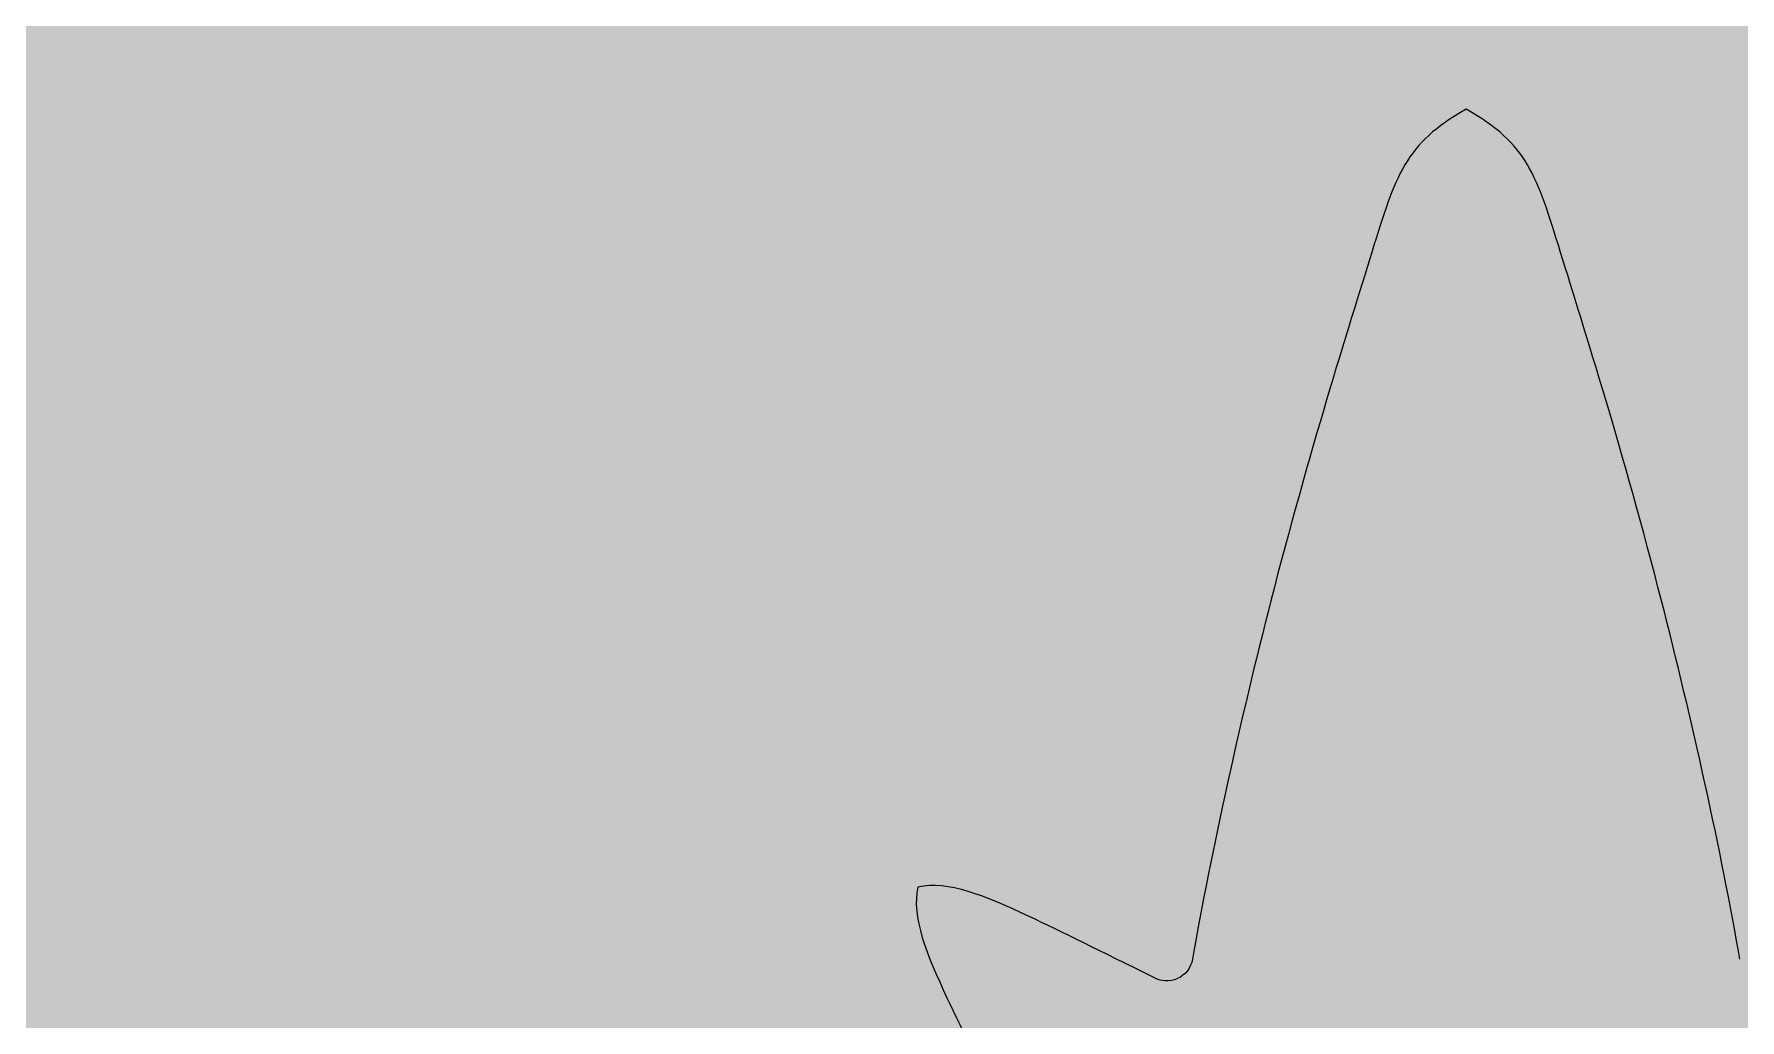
# Model space of a CAD drawing. Header units: metres. Extents: x -6.5 to 29.8, y -1.8 to 5.3.
# Drawn here: x 1.8658 to 1.9623, y 1.1055 to 1.1612 of the extents above; entities that cross this region are included whole.
import ezdxf

# ---------------------------------------------------------------- set-up
doc = ezdxf.new("R2010")
doc.units = ezdxf.units.M
doc.layers.add('BANDERA$ESTRELLAS$GRANDE', color=252, linetype='Continuous', true_color=0x696969)
doc.layers.add('FONDO', color=7, linetype='Continuous', true_color=0x0f132e)

msp = doc.modelspace()

# ---------------------------------------------------------------- hatches: boundary and pattern name
at = {"layer": 'BANDERA$ESTRELLAS$GRANDE'}
msp.add_hatch(color=256, dxfattribs=at).paths.add_polyline_path([(1.972619872218361, 1.099583941419737), (1.976162257160124, 1.106724006397385), (1.976575765037367, 1.107619057667422), (1.976954627177946, 1.108488566200548), (1.977127184128153, 1.108912704659358), (1.977286421281595, 1.109329212696248), (1.977430785850737, 1.109737675398653), (1.977558725048047, 1.110137677854008), (1.977616049886161, 1.110334376828866), (1.977668686085991, 1.110528805149749), (1.977716439549097, 1.110720910952589), (1.977759116177036, 1.110910642373313), (1.977796521871368, 1.111097947547852), (1.977828462533649, 1.111282774612135), (1.977854744065439, 1.111465071702091), (1.977875172368296, 1.11164478695365), (1.977889553343778, 1.111821868502741), (1.97789441542799, 1.111909405431339), (1.977897692893444, 1.111996264485294), (1.977899361477832, 1.112082439181596), (1.977899396918851, 1.112167923037238), (1.977897774954195, 1.112252709569209), (1.977894471321559, 1.112336792294502), (1.977889461758637, 1.112420164730108), (1.977882722003125, 1.112502820393017), (1.977874227792717, 1.112584752800221), (1.977863954865108, 1.112665955468712), (1.977851878957993, 1.112746421915479), (1.977837975809067, 1.112826145657515), (1.977822221156024, 1.112905120211811), (1.977804590736559, 1.112983339095357), (1.977726371853012, 1.113000969514822), (1.977647397298717, 1.113016724167865), (1.977567673556681, 1.113030627316792), (1.977487207109914, 1.113042703223907), (1.977406004441423, 1.113052976151516), (1.977324072034219, 1.113061470361924), (1.97724141637131, 1.113068210117436), (1.977158043935704, 1.113073219680357), (1.977073961210411, 1.113076523312994), (1.97698917467844, 1.11307814527765), (1.976903690822798, 1.113078109836631), (1.976817516126496, 1.113076441252242), (1.976730657072541, 1.113073163786789), (1.976643120143943, 1.113068301702577), (1.976466038594852, 1.113053920727095), (1.976286323343293, 1.113033492424238), (1.976104026253337, 1.113007210892448), (1.975919199189054, 1.112975270230167), (1.975731894014515, 1.112937864535835), (1.975542162593791, 1.112895187907896), (1.975350056790952, 1.11284743444479), (1.975155628470068, 1.11279479824496), (1.97495892949521, 1.112737473406847), (1.974558927039855, 1.112609534209537), (1.97415046433745, 1.112465169640395), (1.97373395630056, 1.112305932486954), (1.97330981784175, 1.112133375536747), (1.972440309308624, 1.111754513396168), (1.964504159708158, 1.107895800688739), (1.964466769828275, 1.107873732514356), (1.964428484897546, 1.107852630567065), (1.964389340067713, 1.107832543618801), (1.964349373810013, 1.107813518877301), (1.964308627839963, 1.107795601715645), (1.964267147016484, 1.107778835404801), (1.964224979215307, 1.107763260851987), (1.964182175176944, 1.107748916347655), (1.964138788329844, 1.107735837323945), (1.964094874589728, 1.107724056127384), (1.964050492136443, 1.107713601808529), (1.964005701170012, 1.107704499931109), (1.963960563647891, 1.107696772402997), (1.963915143005747, 1.107690437331153), (1.963869503864312, 1.10768550890235), (1.963823711725152, 1.107681997291196), (1.963777832658282, 1.107679908596629), (1.963731932984803, 1.107679244807647), (1.963686078957709, 1.107680003798685), (1.963640336444112, 1.107682179354635), (1.963594770612061, 1.107685761225095), (1.963549445625072, 1.107690735207072), (1.963504424347312, 1.107697083254983), (1.963459768062243, 1.107704783616427), (1.963415536207251, 1.107713810991939), (1.963371786126551, 1.107724136716619), (1.963328572844345, 1.107735728961307), (1.963285948859898, 1.107748552950818), (1.963243963965828, 1.107762571196559), (1.963202665090616, 1.107777743740825), (1.963162096165916, 1.107794028409967), (1.96312229801898, 1.107811381073702), (1.963083026144831, 1.107829893970262), (1.96304405008353, 1.107849690301887), (1.963005429931917, 1.107870768420463), (1.962967226359634, 1.107893123053284), (1.962929500343164, 1.107916745213186), (1.962892312887943, 1.107941622131605), (1.962855724740814, 1.107967737216156), (1.962819796095311, 1.107995070034105), (1.962784586292481, 1.108023596322809), (1.962750153520088, 1.108053288027857), (1.962716554513192, 1.108084113369346), (1.962683844259155, 1.108116036936303), (1.962652075710139, 1.108149019808939), (1.962621299506152, 1.108183019708002), (1.962591563711597, 1.108217991170132), (1.962562913568157, 1.108253885747754), (1.962535391266645, 1.108290652231694), (1.962509035740225, 1.10832823689437), (1.962483882481131, 1.108366583751152), (1.962459963382688, 1.108405634837226), (1.962437306608096, 1.108445330497083), (1.962415936487075, 1.108485609683642), (1.962395873441074, 1.10852641026389), (1.962377133937362, 1.108567669327902), (1.962359730471944, 1.108609323498115), (1.962343671580826, 1.108651309235783), (1.962328961878855, 1.108693563141683), (1.962315602124967, 1.108736022248282), (1.962303589312402, 1.108778624300791), (1.962292916782168, 1.108821308024757), (1.962283574357817, 1.108864013378141), (1.962275548499393, 1.108906681786066), (1.961385817235288, 1.113667152676557), (1.960312109087854, 1.118788899699161), (1.95911223857694, 1.124036021037959), (1.957844020222391, 1.129172614877027), (1.956232659633937, 1.135184396172821), (1.952134562635619, 1.148878173353596), (1.951437672058374, 1.151077724805875), (1.95121896838487, 1.151708854177714), (1.950997727995257, 1.152295653160638), (1.950884406536491, 1.152573684412609), (1.950768350904195, 1.152842139854975), (1.950648861100202, 1.153101521750276), (1.950525237126345, 1.153352332361052), (1.950396778984456, 1.153595073949846), (1.950262786676368, 1.153830248779198), (1.950122560203914, 1.154058359111648), (1.950049890406622, 1.15416992204858), (1.949975399568926, 1.154279907209739), (1.949899000191054, 1.154388377377943), (1.949820604773236, 1.15449539533601), (1.949740125815701, 1.154601023866757), (1.949657475818678, 1.154705325753002), (1.949572567282396, 1.154808363777563), (1.949485312707084, 1.154910200723258), (1.949395624592971, 1.155010899372903), (1.949303415440287, 1.155110522509317), (1.949208597749259, 1.155209132915316), (1.949111084020118, 1.15530679337372), (1.949010786753092, 1.155403566667345), (1.948907618448411, 1.155499515579009), (1.948801491606304, 1.155594702891529), (1.948692318726999, 1.155689191387724), (1.948464484857714, 1.155876323062407), (1.948223416842388, 1.156061412865597), (1.947968414682854, 1.156244963059837), (1.947698778380945, 1.156427475907667), (1.947413807938494, 1.156609453671628), (1.947112803357333, 1.156791398614262), (1.946795064639295, 1.156973812998108), (1.946477325921256, 1.156791398614262), (1.946176321340094, 1.156609453671628), (1.945891350897643, 1.156427475907667), (1.945621714595734, 1.156244963059837), (1.9453667124362, 1.156061412865597), (1.945125644420874, 1.155876323062406), (1.944897810551589, 1.155689191387724), (1.944788637672284, 1.155594702891529), (1.944682510830176, 1.155499515579009), (1.944579342525495, 1.155403566667345), (1.944479045258469, 1.15530679337372), (1.944381531529328, 1.155209132915316), (1.944286713838301, 1.155110522509316), (1.944194504685616, 1.155010899372902), (1.944104816571503, 1.154910200723257), (1.944017561996191, 1.154808363777563), (1.943932653459909, 1.154705325753002), (1.943850003462885, 1.154601023866756), (1.94376952450535, 1.154495395336009), (1.943691129087532, 1.154388377377942), (1.943614729709661, 1.154279907209738), (1.943540238871964, 1.154169922048579), (1.943467569074672, 1.154058359111648), (1.943327342602218, 1.153830248779197), (1.94319335029413, 1.153595073949845), (1.943064892152241, 1.153352332361052), (1.942941268178384, 1.153101521750275), (1.942821778374391, 1.152842139854974), (1.942705722742095, 1.152573684412608), (1.942592401283329, 1.152295653160637), (1.942371160893716, 1.151708854177713), (1.942152457220212, 1.151077724805874), (1.93890192252701, 1.140541968786797), (1.937357469644652, 1.13518439617282), (1.935746109056198, 1.129172614877026), (1.934477890701651, 1.124036021037957), (1.933278020190738, 1.11878889969916), (1.932204312043305, 1.113667152676554), (1.931314580779199, 1.108906681786063), (1.931306554920776, 1.108864013378139), (1.931297212496425, 1.108821308024755), (1.931286539966192, 1.108778624300788), (1.931274527153626, 1.10873602224828), (1.931261167399739, 1.10869356314168), (1.931246457697769, 1.10865130923578), (1.931230398806651, 1.108609323498113), (1.931212995341232, 1.1085676693279), (1.931194255837521, 1.108526410263887), (1.93117419279152, 1.10848560968364), (1.931152822670499, 1.108445330497081), (1.931130165895907, 1.108405634837223), (1.931106246797464, 1.108366583751149), (1.93108109353837, 1.108328236894367), (1.931054738011949, 1.108290652231692), (1.931027215710437, 1.108253885747752), (1.930998565566998, 1.108217991170129), (1.930968829772443, 1.108183019707999), (1.930938053568456, 1.108149019808937), (1.93090628501944, 1.108116036936301), (1.930873574765404, 1.108084113369343), (1.930839975758508, 1.108053288027854), (1.930805542986114, 1.108023596322806), (1.930770333183284, 1.107995070034102), (1.930734404537782, 1.107967737216153), (1.930697816390653, 1.107941622131603), (1.930660628935431, 1.107916745213183), (1.930622902918961, 1.107893123053281), (1.930584699346679, 1.107870768420461), (1.930546079195066, 1.107849690301885), (1.930507103133765, 1.107829893970259), (1.930467831259616, 1.107811381073699), (1.93042803311268, 1.107794028409965), (1.93038746418798, 1.107777743740822), (1.930346165312768, 1.107762571196557), (1.930304180418699, 1.107748552950815), (1.930261556434251, 1.107735728961304), (1.930218343152046, 1.107724136716616), (1.930174593071345, 1.107713810991937), (1.930130361216353, 1.107704783616424), (1.930085704931284, 1.10769708325498), (1.930040683653525, 1.107690735207069), (1.929995358666535, 1.107685761225092), (1.929949792834484, 1.107682179354633), (1.929904050320887, 1.107680003798682), (1.929858196293794, 1.107679244807644), (1.929812296620314, 1.107679908596626), (1.929766417553444, 1.107681997291193), (1.929720625414284, 1.107685508902347), (1.92967498627285, 1.10769043733115), (1.929629565630705, 1.107696772402994), (1.929584428108584, 1.107704499931106), (1.929539637142153, 1.107713601808526), (1.929495254688868, 1.107724056127381), (1.929451340948752, 1.107735837323942), (1.929407954101652, 1.107748916347652), (1.92936515006329, 1.107763260851984), (1.929322982262114, 1.107778835404799), (1.929281501438634, 1.107795601715642), (1.929240755468584, 1.107813518877299), (1.929200789210883, 1.107832543618798), (1.92916164438105, 1.107852630567063), (1.929123359450321, 1.107873732514353), (1.929085969570439, 1.107895800688736), (1.92204487124001, 1.111341005518923), (1.921149819969973, 1.111754513396165), (1.920280311436847, 1.112133375536743), (1.919856172978036, 1.11230593248695), (1.919439664941146, 1.112465169640391), (1.919031202238741, 1.112609534209533), (1.918631199783386, 1.112737473406843), (1.918434500808528, 1.112794798244956), (1.918240072487644, 1.112847434444786), (1.918047966684804, 1.112895187907892), (1.91785823526408, 1.112937864535831), (1.917670930089541, 1.112975270230162), (1.917486103025258, 1.113007210892444), (1.917303805935302, 1.113033492424234), (1.917124090683743, 1.11305392072709), (1.916947009134652, 1.113068301702572), (1.916859472206053, 1.113073163786785), (1.916772613152099, 1.113076441252238), (1.916686438455796, 1.113078109836627), (1.916600954600155, 1.113078145277646), (1.916516168068183, 1.113076523312989), (1.91643208534289, 1.113073219680353), (1.916348712907284, 1.113068210117432), (1.916266057244374, 1.113061470361919), (1.91618412483717, 1.113052976151512), (1.91610292216868, 1.113042703223903), (1.916022455721912, 1.113030627316788), (1.915942731979876, 1.113016724167861), (1.91586375742558, 1.113000969514818), (1.915785538542034, 1.112983339095353), (1.915767908122569, 1.112905120211806), (1.915752153469526, 1.112826145657511), (1.9157382503206, 1.112746421915475), (1.915726174413484, 1.112665955468708), (1.915715901485876, 1.112584752800217), (1.915707407275468, 1.112502820393013), (1.915700667519955, 1.112420164730104), (1.915695657957034, 1.112336792294498), (1.915692354324398, 1.112252709569205), (1.915690732359742, 1.112167923037233), (1.915690767800761, 1.112082439181592), (1.915692436385149, 1.111996264485289), (1.915695713850603, 1.111909405431335), (1.915700575934815, 1.111821868502736), (1.915714956910297, 1.111644786953645), (1.915735385213154, 1.111465071702086), (1.915761666744944, 1.111282774612131), (1.915793607407225, 1.111097947547848), (1.915831013101557, 1.110910642373309), (1.915873689729496, 1.110720910952585), (1.915921443192602, 1.110528805149745), (1.915974079392432, 1.110334376828861), (1.916031404230546, 1.110137677854004), (1.916159343427856, 1.109737675398648), (1.916303707996998, 1.109329212696244), (1.91646294515044, 1.108912704659354), (1.916635502100647, 1.108488566200543), (1.917014364241226, 1.107619057667418), (1.917427872118468, 1.106724006397381), (1.920988484824393, 1.099546407057111), (1.921005751983025, 1.099508131707887), (1.921022018751823, 1.099469150482511), (1.921037246959562, 1.099429501141761), (1.9210514002588, 1.099389224011393), (1.921064444331869, 1.099348361877335), (1.921076347090104, 1.099306959861609), (1.92108707886424, 1.099265065279471), (1.921096612583981, 1.099222727478454), (1.921104923944734, 1.099179997660268), (1.921111991559679, 1.099136928686766), (1.921117797095403, 1.099093574871376), (1.921122325389533, 1.099049991757658), (1.921125564548965, 1.099006235886793), (1.921127506027519, 1.098962364556025), (1.921128144682066, 1.098918435570182), (1.921127478806454, 1.098874506988524), (1.921125510142811, 1.098830636869243), (1.921122243870085, 1.098786883013967), (1.921117688569961, 1.098743302714635), (1.921111856170575, 1.098699952505048), (1.921104761868717, 1.098656887919357), (1.921096424031452, 1.098614163259622), (1.921086864078352, 1.098571831374431), (1.921076106345733, 1.098529943450425), (1.921064177934467, 1.098488548818353), (1.921051108543129, 1.098447694775075), (1.921036930288342, 1.098407426422723), (1.921021677514278, 1.098367786525949), (1.921005386593361, 1.09832881538798), (1.920988095720208, 1.098290550745931), (1.920969844700876, 1.098253027685595), (1.920950542844799, 1.098216034198119), (1.92093007369995, 1.09817937125723), (1.920908441785316, 1.098143091731762), (1.920885654709648, 1.098107248772685), (1.920861723228358, 1.098071895593009), (1.920836661281964, 1.098037085239879), (1.920810486015037, 1.098002870360644), (1.920783217774797, 1.097969302964815), (1.92075488008871, 1.097936434183969), (1.920725499620697, 1.097904314031741), (1.92069510610578, 1.097872991166123), (1.920663732263289, 1.097842512656297), (1.920631413688985, 1.097812923756283), (1.92059818872676, 1.097784267687569), (1.920564098320798, 1.097756585432899), (1.92052918584937, 1.097729915543217), (1.920493496941652, 1.097704293959686), (1.920457079279179, 1.097679753852466), (1.920419982383766, 1.097656325477796), (1.920382257393838, 1.097634036054653), (1.920343956831323, 1.097612909662039), (1.92030513436129, 1.097592967157681), (1.920265844546628, 1.097574226118662), (1.920226142600065, 1.097556700804222), (1.920186084135842, 1.097540402140698), (1.920145724923274, 1.097525337728306), (1.920105120644405, 1.097511511869214), (1.920064326657807, 1.097498925616104), (1.920023397770469, 1.097487576840217), (1.919982388019548, 1.097477460317676), (1.919941350465571, 1.097468567832697), (1.919900336998486, 1.097460888296167), (1.915133386905127, 1.096570865648712), (1.910002121142919, 1.095495716195463), (1.904743944748966, 1.094293622863823), (1.899596262760378, 1.093022768581193), (1.893584481464584, 1.091411407992738), (1.87989070428381, 1.087313310994418), (1.877691152831531, 1.086616420417172), (1.877060023459693, 1.086397716743668), (1.876473224476769, 1.086176476354055), (1.876195193224797, 1.086063154895289), (1.875926737782431, 1.085947099262993), (1.875667355887131, 1.085827609459), (1.875416545276354, 1.085703985485143), (1.875173803687561, 1.085575527343255), (1.874938628858209, 1.085441535035167), (1.874710518525758, 1.085301308562712), (1.874598955588827, 1.08522863876542), (1.874488970427668, 1.085154147927724), (1.874380500259464, 1.085077748549853), (1.874273482301397, 1.084999353132035), (1.874167853770649, 1.0849188741745), (1.874063551884404, 1.084836224177477), (1.873960513859843, 1.084751315641195), (1.873858676914149, 1.084664061065882), (1.873757978264504, 1.084574372951769), (1.87365835512809, 1.084482163799085), (1.87355974472209, 1.084387346108058), (1.873462084263686, 1.084289832378917), (1.873365310970061, 1.084189535111891), (1.873269362058398, 1.08408636680721), (1.873174174745877, 1.083980239965102), (1.873079686249682, 1.083871067085798), (1.872892554575, 1.083643233216512), (1.872707464771809, 1.083402165201187), (1.872523914577569, 1.083147163041653), (1.872341401729739, 1.082877526739745), (1.872159423965778, 1.082592556297293), (1.871977479023145, 1.082291551716132), (1.871795064639299, 1.081973812998094), (1.871977479023145, 1.081656074280056), (1.872159423965778, 1.081355069698895), (1.872341401729739, 1.081070099256444), (1.872523914577569, 1.080800462954535), (1.872707464771809, 1.080545460795002), (1.872892554575, 1.080304392779676), (1.873079686249682, 1.080076558910391), (1.873174174745877, 1.079967386031086), (1.873269362058398, 1.079861259188979), (1.873365310970061, 1.079758090884298), (1.873462084263686, 1.079657793617272), (1.87355974472209, 1.079560279888131), (1.87365835512809, 1.079465462197104), (1.873757978264504, 1.07937325304442), (1.873858676914149, 1.079283564930307), (1.873960513859843, 1.079196310354994), (1.874063551884404, 1.079111401818712), (1.874167853770649, 1.079028751821689), (1.874273482301397, 1.078948272864154), (1.874380500259464, 1.078869877446337), (1.874488970427668, 1.078793478068465), (1.874598955588827, 1.078718987230769), (1.874710518525758, 1.078646317433477), (1.874938628858209, 1.078506090961022), (1.875173803687561, 1.078372098652935), (1.875416545276354, 1.078243640511046), (1.875667355887131, 1.078120016537189), (1.875926737782432, 1.078000526733196), (1.876195193224798, 1.077884471100901), (1.876473224476769, 1.077771149642135), (1.877060023459693, 1.077549909252522), (1.877691152831532, 1.077331205579018), (1.88822690885061, 1.074080670885816), (1.893584481464587, 1.072536218003457), (1.899596262760381, 1.070924857415004), (1.904743944748967, 1.069654003132375), (1.910002121142918, 1.068451909800737), (1.915133386905126, 1.06737676034749), (1.919900336998486, 1.066486737700036), (1.919941350465572, 1.066479058163507), (1.919982388019548, 1.066470165678526), (1.920023397770469, 1.066460049155986), (1.920064326657807, 1.066448700380099), (1.920105120644406, 1.066436114126989), (1.920145724923275, 1.066422288267897), (1.920186084135842, 1.066407223855506), (1.920226142600065, 1.066390925191982), (1.920265844546627, 1.066373399877542), (1.92030513436129, 1.066354658838522), (1.920343956831324, 1.066334716334165), (1.920382257393839, 1.06631358994155), (1.920419982383767, 1.066291300518407), (1.92045707927918, 1.066267872143738), (1.920493496941653, 1.066243332036517), (1.920529185849371, 1.066217710452986), (1.920564098320799, 1.066191040563305), (1.920598188726762, 1.066163358308635), (1.920631413688987, 1.066134702239921), (1.920663732263291, 1.066105113339906), (1.920695106105782, 1.066074634830081), (1.920725499620698, 1.066043311964462), (1.920754880088711, 1.066011191812234), (1.920783217774799, 1.065978323031388), (1.92081048601504, 1.065944755635559), (1.920836661281967, 1.065910540756324), (1.920861723228361, 1.065875730403195), (1.920885654709651, 1.065840377223518), (1.920908441785319, 1.065804534264442), (1.920930073699954, 1.065768254738974), (1.920950542844802, 1.065731591798084), (1.920969844700879, 1.065694598310608), (1.920988095720212, 1.065657075250272), (1.921005386593364, 1.065618810608224), (1.921021677514282, 1.065579839470254), (1.921036930288345, 1.06554019957348), (1.921051108543132, 1.065499931221128), (1.921064177934469, 1.065459077177851), (1.921076106345736, 1.065417682545778), (1.921086864078354, 1.065375794621772), (1.921096424031454, 1.065333462736581), (1.921104761868718, 1.065290738076845), (1.921111856170577, 1.065247673491155), (1.921117688569962, 1.065204323281568), (1.921122243870087, 1.065160742982236), (1.921125510142813, 1.06511698912696), (1.921127478806455, 1.065073119007678), (1.921128144682067, 1.06502919042602), (1.921127506027521, 1.064985261440177), (1.921125564548966, 1.064941390109409), (1.921122325389534, 1.064897634238544), (1.921117797095404, 1.064854051124826), (1.921111991559679, 1.064810697309436), (1.921104923944734, 1.064767628335934), (1.921096612583981, 1.064724898517748), (1.92108707886424, 1.064682560716731), (1.921076347090104, 1.064640666134593), (1.92106444433187, 1.064599264118867), (1.9210514002588, 1.064558401984809), (1.921037246959562, 1.064518124854441), (1.921022018751823, 1.06447847551369), (1.921005751983025, 1.064439494288315), (1.920988484824393, 1.06440121893909), (1.917427872118478, 1.057223619598821), (1.917014364241236, 1.056328568328784), (1.916635502100657, 1.055459059795658), (1.91646294515045, 1.055034921336848), (1.916303707997009, 1.054618413299958), (1.916159343427867, 1.054209950597553), (1.916031404230556, 1.053809948142198), (1.915974079392443, 1.05361324916734), (1.915921443192612, 1.053418820846456), (1.915873689729506, 1.053226715043617), (1.915831013101567, 1.053036983622893), (1.915793607407236, 1.052849678448354), (1.915761666744955, 1.052664851384071), (1.915735385213165, 1.052482554294115), (1.915714956910308, 1.052302839042556), (1.915700575934826, 1.052125757493465), (1.915695713850613, 1.052038220564867), (1.91569243638516, 1.051951361510912), (1.915690767800772, 1.051865186814609), (1.915690732359753, 1.051779702958968), (1.915692354324409, 1.051694916426996), (1.915695657957045, 1.051610833701703), (1.915700667519966, 1.051527461266098), (1.915707407275479, 1.051444805603188), (1.915715901485886, 1.051362873195984), (1.915726174413495, 1.051281670527494), (1.91573825032061, 1.051201204080726), (1.915752153469537, 1.05112148033869), (1.91576790812258, 1.051042505784395), (1.915785538542044, 1.050964286900848), (1.915863757425591, 1.050946656481383), (1.915942731979886, 1.05093090182834), (1.916022455721922, 1.050916998679414), (1.91610292216869, 1.050904922772299), (1.91618412483718, 1.05089464984469), (1.916266057244384, 1.050886155634282), (1.916348712907294, 1.05087941587877), (1.916432085342899, 1.050874406315848), (1.916516168068192, 1.050871102683212), (1.916600954600164, 1.050869480718556), (1.916686438455805, 1.050869516159575), (1.916772613152108, 1.050871184743964), (1.916859472206062, 1.050874462209417), (1.916947009134661, 1.050879324293629), (1.917124090683752, 1.050893705269111), (1.91730380593531, 1.050914133571968), (1.917486103025266, 1.050940415103758), (1.917670930089549, 1.05097235576604), (1.917858235264088, 1.051009761460371), (1.918047966684812, 1.05105243808831), (1.918240072487652, 1.051100191551416), (1.918434500808536, 1.051152827751246), (1.918631199783393, 1.05121015258936), (1.919031202238749, 1.051338091786669), (1.919439664941154, 1.051482456355812), (1.919856172978043, 1.051641693509253), (1.920280311436854, 1.05181425045946), (1.92114981996998, 1.052193112600039), (1.922044871240017, 1.052606620477281), (1.929222470580294, 1.056167233183199), (1.929260745929519, 1.05618450034183), (1.929299727154895, 1.056200767110629), (1.929339376495645, 1.056215995318368), (1.929379653626013, 1.056230148617605), (1.929420515760071, 1.056243192690675), (1.929461917775797, 1.056255095448909), (1.929503812357935, 1.056265827223046), (1.929546150158953, 1.056275360942786), (1.929588879977139, 1.05628367230354), (1.929631948950641, 1.056290739918485), (1.92967530276603, 1.056296545454209), (1.929718885879749, 1.056301073748338), (1.929762641750614, 1.056304312907771), (1.929806513081382, 1.056306254386325), (1.929850442067225, 1.056306893040871), (1.929894370648882, 1.056306227165259), (1.929938240768164, 1.056304258501617), (1.92998199462344, 1.056300992228891), (1.930025574922772, 1.056296436928767), (1.93006892513236, 1.056290604529381), (1.930111989718051, 1.056283510227523), (1.930154714377786, 1.056275172390257), (1.930197046262977, 1.056265612437158), (1.930238934186982, 1.05625485470454), (1.930280328819055, 1.056242926293273), (1.930321182862333, 1.056229856901936), (1.930361451214686, 1.056215678647149), (1.930401091111459, 1.056200425873085), (1.930440062249429, 1.056184134952169), (1.930478326891477, 1.056166844079016), (1.930515849951814, 1.056148593059684), (1.93055284343929, 1.056129291203607), (1.930589506380179, 1.056108822058758), (1.930625785905646, 1.056087190144124), (1.930661628864724, 1.056064403068455), (1.9306969820444, 1.056040471587165), (1.930731792397529, 1.056015409640771), (1.930766007276764, 1.055989234373844), (1.930799574672593, 1.055961966133603), (1.930832443453439, 1.055933628447516), (1.930864563605666, 1.055904247979503), (1.930895886471285, 1.055873854464587), (1.93092636498111, 1.055842480622095), (1.930955953881125, 1.055810162047791), (1.930984609949838, 1.055776937085565), (1.931012292204508, 1.055742846679603), (1.931038962094189, 1.055707934208176), (1.93106458367772, 1.055672245300457), (1.93108912378494, 1.055635827637984), (1.93111255215961, 1.055598730742571), (1.931134841582753, 1.055561005752643), (1.931155967975367, 1.055522705190128), (1.931175910479725, 1.055483882720095), (1.931194651518744, 1.055444592905432), (1.931212176833184, 1.055404890958869), (1.931228475496708, 1.055364832494646), (1.931243539909099, 1.055324473282079), (1.931257365768191, 1.05528386900321), (1.931269952021301, 1.055243075016612), (1.931281300797187, 1.055202146129273), (1.931291417319728, 1.055161136378352), (1.931300309804708, 1.055120098824375), (1.931307989341237, 1.05507908535729), (1.932198011988694, 1.05031213526393), (1.933273161441943, 1.04518086950172), (1.934475254773583, 1.039922693107769), (1.935746109056213, 1.034775011119181), (1.937357469644668, 1.028763229823387), (1.941455566642988, 1.015069452642613), (1.942152457220233, 1.012869901190335), (1.942371160893737, 1.012238771818496), (1.94259240128335, 1.011651972835572), (1.942705722742116, 1.0113739415836), (1.942821778374411, 1.011105486141235), (1.942941268178404, 1.010846104245934), (1.943064892152261, 1.010595293635157), (1.943193350294149, 1.010352552046364), (1.943327342602236, 1.010117377217012), (1.94346756907469, 1.009889266884561), (1.943540238871982, 1.00977770394763), (1.943614729709678, 1.009667718786471), (1.943691129087549, 1.009559248618267), (1.943769524505367, 1.0094522306602), (1.943850003462902, 1.009346602129453), (1.943932653459924, 1.009242300243207), (1.944017561996206, 1.009139262218646), (1.944104816571518, 1.009037425272952), (1.944194504685631, 1.008936726623307), (1.944286713838315, 1.008837103486893), (1.944381531529342, 1.008738493080893), (1.944479045258483, 1.00864083262249), (1.944579342525508, 1.008544059328865), (1.944682510830188, 1.008448110417201), (1.944788637672295, 1.00835292310468), (1.9448978105516, 1.008258434608486), (1.945125644420884, 1.008071302933803), (1.945366712436209, 1.007886213130612), (1.945621714595741, 1.007702662936373), (1.945891350897648, 1.007520150088542), (1.946176321340098, 1.007338172324581), (1.946477325921258, 1.007156227381948), (1.946795064639295, 1.006973812998102), (1.947112803357333, 1.007156227381948), (1.947413807938494, 1.007338172324581), (1.947698778380945, 1.007520150088542), (1.947968414682854, 1.007702662936373), (1.948223416842388, 1.007886213130613), (1.948464484857714, 1.008071302933803), (1.948692318726999, 1.008258434608486), (1.948801491606304, 1.008352923104681), (1.948907618448411, 1.008448110417201), (1.949010786753092, 1.008544059328865), (1.949111084020118, 1.00864083262249), (1.949208597749259, 1.008738493080893), (1.949303415440287, 1.008837103486893), (1.949395624592971, 1.008936726623307), (1.949485312707084, 1.009037425272952), (1.949572567282396, 1.009139262218647), (1.949657475818678, 1.009242300243208), (1.949740125815701, 1.009346602129453), (1.949820604773236, 1.0094522306602), (1.949899000191054, 1.009559248618267), (1.949975399568926, 1.009667718786471), (1.950049890406622, 1.00977770394763), (1.950122560203914, 1.009889266884562), (1.950262786676368, 1.010117377217012), (1.950396778984456, 1.010352552046364), (1.950525237126345, 1.010595293635157), (1.950648861100202, 1.010846104245934), (1.950768350904195, 1.011105486141235), (1.950884406536491, 1.011373941583601), (1.950997727995257, 1.011651972835572), (1.95121896838487, 1.012238771818496), (1.951437672058374, 1.012869901190335), (1.954688206751579, 1.023405657209412), (1.956232659633938, 1.028763229823388), (1.957844020222392, 1.034775011119183), (1.959114874505022, 1.03992269310777), (1.960316967836661, 1.045180869501722), (1.96139211728991, 1.050312135263932), (1.962282139937367, 1.055079085357293), (1.962289819473896, 1.055120098824378), (1.962298711958876, 1.055161136378354), (1.962308828481416, 1.055202146129276), (1.962320177257303, 1.055243075016614), (1.962332763510413, 1.055283869003212), (1.962346589369504, 1.055324473282081), (1.962361653781896, 1.055364832494649), (1.962377952445419, 1.055404890958872), (1.962395477759859, 1.055444592905434), (1.962414218798878, 1.055483882720097), (1.962434161303236, 1.055522705190131), (1.96245528769585, 1.055561005752646), (1.962477577118993, 1.055598730742574), (1.962501005493662, 1.055635827637987), (1.962525545600882, 1.055672245300459), (1.962551167184413, 1.055707934208178), (1.962577837074094, 1.055742846679606), (1.962605519328764, 1.055776937085568), (1.962634175397479, 1.055810162047793), (1.962663764297493, 1.055842480622097), (1.962694242807318, 1.055873854464589), (1.962725565672937, 1.055904247979505), (1.962757685825164, 1.055933628447518), (1.96279055460601, 1.055961966133605), (1.962824122001839, 1.055989234373846), (1.962858336881074, 1.056015409640773), (1.962893147234204, 1.056040471587168), (1.96292850041388, 1.056064403068458), (1.962964343372957, 1.056087190144126), (1.963000622898424, 1.05610882205876), (1.963037285839314, 1.056129291203609), (1.96307427932679, 1.056148593059686), (1.963111802387126, 1.056166844079018), (1.963150067029175, 1.056184134952171), (1.963189038167144, 1.056200425873088), (1.963228678063918, 1.056215678647151), (1.96326894641627, 1.056229856901939), (1.963309800459548, 1.056242926293276), (1.963351195091621, 1.056254854704542), (1.963393083015626, 1.056265612437161), (1.963435414900818, 1.05627517239026), (1.963478139560553, 1.056283510227525), (1.963521204146244, 1.056290604529384), (1.963564554355831, 1.056296436928769), (1.963608134655163, 1.056300992228894), (1.963651888510438, 1.056304258501619), (1.96369575862972, 1.056306227165261), (1.963739687211378, 1.056306893040874), (1.963783616197221, 1.056306254386327), (1.963827487527989, 1.056304312907773), (1.963871243398854, 1.056301073748341), (1.963914826512572, 1.056296545454211), (1.963958180327962, 1.056290739918487), (1.964001249301464, 1.056283672303542), (1.96404397911965, 1.056275360942789), (1.964086316920667, 1.056265827223048), (1.964128211502804, 1.056255095448911), (1.96416961351853, 1.056243192690677), (1.964210475652589, 1.056230148617608), (1.964250752782956, 1.05621599531837), (1.964290402123707, 1.056200767110631), (1.964329383349082, 1.056184500341833), (1.964367658698307, 1.056167233183201), (1.971545258038586, 1.052606620477285), (1.972440309308623, 1.052193112600043), (1.973309817841749, 1.051814250459464), (1.97373395630056, 1.051641693509257), (1.97415046433745, 1.051482456355816), (1.974558927039855, 1.051338091786673), (1.97495892949521, 1.051210152589364), (1.975155628470068, 1.05115282775125), (1.975350056790952, 1.05110019155142), (1.975542162593791, 1.051052438088314), (1.975731894014515, 1.051009761460375), (1.975919199189054, 1.050972355766044), (1.976104026253337, 1.050940415103763), (1.976286323343293, 1.050914133571973), (1.976466038594852, 1.050893705269116), (1.976643120143943, 1.050879324293634), (1.976730657072541, 1.050874462209421), (1.976817516126496, 1.050871184743968), (1.976903690822798, 1.05086951615958), (1.97698917467844, 1.050869480718561), (1.977073961210411, 1.050871102683217), (1.977158043935704, 1.050874406315853), (1.97724141637131, 1.050879415878774), (1.977324072034219, 1.050886155634287), (1.977406004441423, 1.050894649844694), (1.977487207109914, 1.050904922772304), (1.977567673556681, 1.050916998679419), (1.977647397298717, 1.050930901828345), (1.977726371853012, 1.050946656481388), (1.977804590736559, 1.050964286900853), (1.977822221156024, 1.0510425057844), (1.977837975809067, 1.051121480338695), (1.977851878957993, 1.051201204080731), (1.977863954865108, 1.051281670527498), (1.977874227792717, 1.051362873195989), (1.977882722003125, 1.051444805603193), (1.977889461758637, 1.051527461266102), (1.977894471321559, 1.051610833701708), (1.977897774954195, 1.051694916427001), (1.977899396918851, 1.051779702958973), (1.977899361477832, 1.051865186814614), (1.977897692893444, 1.051951361510917), (1.97789441542799, 1.052038220564871), (1.977889553343778, 1.052125757493469), (1.977875172368296, 1.052302839042561), (1.977854744065439, 1.052482554294119), (1.977828462533649, 1.052664851384075), (1.977796521871368, 1.052849678448358), (1.977759116177036, 1.053036983622897), (1.977716439549097, 1.053226715043621), (1.977668686085991, 1.053418820846461), (1.97761604988616, 1.053613249167344), (1.977558725048047, 1.053809948142202), (1.977430785850737, 1.054209950597558), (1.977286421281595, 1.054618413299963), (1.977127184128153, 1.055034921336852), (1.976954627177946, 1.055459059795663), (1.976575765037367, 1.056328568328789), (1.976162257160124, 1.057223619598826), (1.972601644454207, 1.064401218939094), (1.972584377295575, 1.064439494288318), (1.972568110526776, 1.064478475513694), (1.972552882319037, 1.064518124854445), (1.972538729019799, 1.064558401984813), (1.972525684946729, 1.064599264118871), (1.972513782188495, 1.064640666134597), (1.972503050414358, 1.064682560716734), (1.972493516694617, 1.064724898517752), (1.972485205333864, 1.064767628335938), (1.972478137718919, 1.06481069730944), (1.972472332183195, 1.064854051124829), (1.972467803889064, 1.064897634238548), (1.972464564729632, 1.064941390109413), (1.972462623251078, 1.064985261440181), (1.972461984596531, 1.065029190426024), (1.972462650472143, 1.065073119007682), (1.972464619135786, 1.065116989126963), (1.972467885408511, 1.065160742982239), (1.972472440708636, 1.065204323281571), (1.972478273108021, 1.065247673491158), (1.972485367409879, 1.065290738076849), (1.972493705247145, 1.065333462736584), (1.972503265200244, 1.065375794621776), (1.972514022932863, 1.065417682545782), (1.972525951344129, 1.065459077177854), (1.972539020735467, 1.065499931221132), (1.972553198990253, 1.065540199573484), (1.972568451764317, 1.065579839470258), (1.972584742685234, 1.065618810608227), (1.972602033558387, 1.065657075250276), (1.972620284577719, 1.065694598310612), (1.972639586433796, 1.065731591798088), (1.972660055578645, 1.065768254738977), (1.972681687493279, 1.065804534264445), (1.972704474568947, 1.065840377223522), (1.972728406050238, 1.065875730403198), (1.972753467996632, 1.065910540756328), (1.972779643263559, 1.065944755635563), (1.9728069115038, 1.065978323031392), (1.972835249189887, 1.066011191812238), (1.9728646296579, 1.066043311964465), (1.972895023172816, 1.066074634830084), (1.972926397015308, 1.06610511333991), (1.972958715589612, 1.066134702239924), (1.972991940551838, 1.066163358308638), (1.9730260309578, 1.066191040563309), (1.973060943429228, 1.06621771045299), (1.973096632336947, 1.066243332036521), (1.973133049999419, 1.066267872143741), (1.973170146894832, 1.066291300518411), (1.973207871884761, 1.066313589941554), (1.973246172447276, 1.066334716334168), (1.973284994917309, 1.066354658838526), (1.973324284731972, 1.066373399877545), (1.973363986678534, 1.066390925191985), (1.973404045142758, 1.06640722385551), (1.973444404355325, 1.066422288267901), (1.973485008634194, 1.066436114126993), (1.973525802620792, 1.066448700380103), (1.973566731508131, 1.06646004915599), (1.973607741259052, 1.06647016567853), (1.973648778813029, 1.06647905816351), (1.973689792280114, 1.06648673770004), (1.978456742373474, 1.067376760347494), (1.983588008135682, 1.068451909800742), (1.988846184529633, 1.069654003132381), (1.993993866518219, 1.07092485741501), (2.000005647814013, 1.072536218003465), (2.013699424994788, 1.076634315001783), (2.015898976447066, 1.077331205579028), (2.016530105818905, 1.077549909252532), (2.01711690480183, 1.077771149642145), (2.017394936053801, 1.077884471100911), (2.017663391496166, 1.078000526733207), (2.017922773391467, 1.0781200165372), (2.018173584002244, 1.078243640511057), (2.018416325591037, 1.078372098652945), (2.018651500420389, 1.078506090961033), (2.01887961075284, 1.078646317433487), (2.018991173689771, 1.078718987230779), (2.01910115885093, 1.078793478068476), (2.019209629019134, 1.078869877446347), (2.019316646977201, 1.078948272864165), (2.019422275507948, 1.0790287518217), (2.019526577394193, 1.079111401818723), (2.019629615418754, 1.079196310355005), (2.019731452364448, 1.079283564930317), (2.019832151014094, 1.07937325304443), (2.019931774150507, 1.079465462197115), (2.020030384556507, 1.079560279888142), (2.020128045014911, 1.079657793617283), (2.020224818308535, 1.079758090884309), (2.020320767220199, 1.07986125918899), (2.020415954532719, 1.079967386031097), (2.020510443028914, 1.080076558910402), (2.020697574703596, 1.080304392779687), (2.020882664506787, 1.080545460795013), (2.021066214701027, 1.080800462954546), (2.021248727548857, 1.081070099256455), (2.021430705312818, 1.081355069698906), (2.021612650255451, 1.081656074280067), (2.021795064639297, 1.081973812998105), (2.021612650255451, 1.082291551716144), (2.021430705312818, 1.082592556297305), (2.021248727548857, 1.082877526739756), (2.021066214701027, 1.083147163041664), (2.020882664506787, 1.083402165201198), (2.020697574703596, 1.083643233216523), (2.020510443028914, 1.083871067085809), (2.020415954532719, 1.083980239965114), (2.020320767220199, 1.084086366807221), (2.020224818308535, 1.084189535111902), (2.020128045014911, 1.084289832378928), (2.020030384556507, 1.084387346108069), (2.019931774150507, 1.084482163799096), (2.019832151014094, 1.08457437295178), (2.019731452364448, 1.084664061065894), (2.019629615418754, 1.084751315641206), (2.019526577394193, 1.084836224177488), (2.019422275507948, 1.084918874174511), (2.019316646977201, 1.084999353132046), (2.019209629019134, 1.085077748549863), (2.01910115885093, 1.085154147927735), (2.018991173689771, 1.085228638765431), (2.01887961075284, 1.085301308562723), (2.018651500420389, 1.085441535035177), (2.018416325591037, 1.085575527343265), (2.018173584002244, 1.085703985485154), (2.017922773391467, 1.08582760945901), (2.017663391496166, 1.085947099263003), (2.017394936053801, 1.086063154895299), (2.01711690480183, 1.086176476354065), (2.016530105818905, 1.086397716743678), (2.015898976447066, 1.086616420417182), (2.005363220427991, 1.089866955110386), (2.000005647814014, 1.091411407992745), (1.993993866518219, 1.0930227685812), (1.98884618452963, 1.09429362286383), (1.983588008135678, 1.095495716195469), (1.978456742373469, 1.096570865648717), (1.97368979228011, 1.097460888296171), (1.973648778813025, 1.097468567832701), (1.973607741259049, 1.09747746031768), (1.973566731508128, 1.097487576840221), (1.973525802620789, 1.097498925616108), (1.973485008634191, 1.097511511869218), (1.973444404355322, 1.09752533772831), (1.973404045142755, 1.097540402140701), (1.973363986678532, 1.097556700804226), (1.973324284731969, 1.097574226118666), (1.973284994917306, 1.097592967157685), (1.973246172447273, 1.097612909662043), (1.973207871884758, 1.097634036054657), (1.97317014689483, 1.0976563254778), (1.973133049999416, 1.09767975385247), (1.973096632336944, 1.09770429395969), (1.973060943429225, 1.097729915543221), (1.973026030957797, 1.097756585432902), (1.972991940551834, 1.097784267687572), (1.972958715589609, 1.097812923756286), (1.972926397015305, 1.097842512656301), (1.972895023172814, 1.097872991166126), (1.972864629657898, 1.097904314031745), (1.972835249189885, 1.097936434183973), (1.972806911503798, 1.097969302964819), (1.972779643263557, 1.098002870360648), (1.972753467996629, 1.098037085239882), (1.972728406050235, 1.098071895593012), (1.972704474568945, 1.098107248772688), (1.972681687493277, 1.098143091731766), (1.972660055578642, 1.098179371257233), (1.972639586433794, 1.098216034198123), (1.972620284577717, 1.098253027685599), (1.972602033558385, 1.098290550745935), (1.972584742685233, 1.098328815387984), (1.972568451764316, 1.098367786525953), (1.972553198990252, 1.098407426422727), (1.972539020735465, 1.098447694775078), (1.972525951344127, 1.098488548818356), (1.972514022932862, 1.098529943450429), (1.972503265200243, 1.098571831374435), (1.972493705247144, 1.098614163259626), (1.972485367409878, 1.098656887919361), (1.97247827310802, 1.098699952505052), (1.972472440708634, 1.098743302714639), (1.972467885408509, 1.09878688301397), (1.972464619135784, 1.098830636869246), (1.972462650472142, 1.098874506988528), (1.972461984596529, 1.098918435570186), (1.972462623251076, 1.098962364556029), (1.972464564729629, 1.099006235886796), (1.972467803889062, 1.099049991757661), (1.972472332183192, 1.09909357487138), (1.972478137718916, 1.099136928686769), (1.972485205333861, 1.099179997660271), (1.972493516694614, 1.099222727478457), (1.972503050414355, 1.099265065279475), (1.972513782188491, 1.099306959861613), (1.972525684946725, 1.099348361877338), (1.972538729019794, 1.099389224011397), (1.972552882319032, 1.099429501141764), (1.972568110526771, 1.099469150482514), (1.97258437729557, 1.099508131707891), (1.972601644454202, 1.099546407057115)], flags=0)
at = {"layer": 'FONDO'}
msp.add_hatch(color=256, dxfattribs=at).paths.add_polyline_path([(2.086610447010974, 0.2121887453004001), (2.078847718422963, 0.1981083685286606), (2.070954892126924, 0.1843881261053961), (2.062931968122854, 0.1710280180306065), (2.054778946410756, 0.1580280443042918), (2.046495826990628, 0.1453882049264521), (2.038082609862471, 0.1331084998970873), (2.029539295026285, 0.1211889292161975), (2.02086588248207, 0.1096294928837826), (2.012062372229825, 0.0984301908998426), (2.003128764269551, 0.08759102326437757), (1.994065058601248, 0.07711198997738747), (1.984871255224916, 0.0669930910388723), (1.975547354140555, 0.05723432644883207), (1.966093355348164, 0.04783569620726678), (1.956509258847744, 0.03879720031417642), (1.946795064639295, 0.03011883876956101), (1.937080870430846, 0.03879720031417636), (1.927496773930425, 0.04783569620726663), (1.918042775138035, 0.05723432644883185), (1.908718874053673, 0.066993091038872), (1.899525070677341, 0.07711198997738708), (1.890461365009038, 0.0875910232643771), (1.881527757048764, 0.09843019089984203), (1.872724246796519, 0.1096294928837819), (1.864050834252304, 0.1211889292161968), (1.855507519416117, 0.1331084998970865), (1.84709430228796, 0.1453882049264512), (1.838811182867833, 0.1580280443042908), (1.830658161155734, 0.1710280180306054), (1.822635237151665, 0.1843881261053948), (1.814742410855624, 0.1981083685286593), (1.806979682267613, 0.2121887453003986), (1.806779384664897, 0.2135433800732113), (1.806607858220099, 0.2149264378383948), (1.806466352869478, 0.2163380055611747), (1.806356118549291, 0.2177781702067767), (1.806278405195797, 0.2192470187404265), (1.806234462745254, 0.2207446381273495), (1.806225541133919, 0.2222711153327715), (1.806252890298051, 0.2238265373219182), (1.806317760173907, 0.225410991060015), (1.806421400697746, 0.2270245635122877), (1.806565061805825, 0.228667341643962), (1.806749993434403, 0.2303394124202633), (1.806977445519738, 0.2320408628064175), (1.807248667998087, 0.23377177976765), (1.807564910805708, 0.2355322502691866), (1.80792742387886, 0.2373223612762529), (1.8083374571538, 0.2391421997540745), (1.808796260566787, 0.240991852667877), (1.809305084054078, 0.242871406982886), (1.809865177551932, 0.2447809496643273), (1.810477790996606, 0.2467205676774264), (1.811144174324358, 0.248690347987409), (1.811865577471447, 0.2506903775595007), (1.81264325037413, 0.2527207433589271), (1.813478442968666, 0.2547815323509139), (1.814372405191311, 0.2568728315006867), (1.815326386978326, 0.2589947277734712), (1.816341638265966, 0.2611473081344929), (1.817419408990491, 0.2633306595489776), (1.818560949088158, 0.2655448689821508), (1.821040337147951, 0.2700662097654653), (1.823789801935408, 0.2747120262062416), (1.826819342940595, 0.2794830140262846), (1.830138959653575, 0.2843798689473996), (1.833758651564411, 0.2894032866913915), (1.837688418163168, 0.2945539629800655), (1.841938258939909, 0.2998325935352266), (1.846518173384698, 0.3052398740786798), (1.8514381609876, 0.3107765003322303), (1.856708221238678, 0.316443168017683), (1.862338353627996, 0.3222405728568432), (1.868338557645618, 0.3281694105715157), (1.874718832781607, 0.3342303768835057), (1.881489178526029, 0.3404241675146183), (1.888659594368946, 0.3467514781866586), (1.904240634310522, 0.3598094425407423), (1.902675384787102, 0.359501306251481), (1.901026257014901, 0.3591359334311709), (1.899297210437403, 0.3587151897071157), (1.897492204498089, 0.3582409407066193), (1.893670152307946, 0.3571393893855186), (1.889591775992328, 0.3558462044863002), (1.885288751099096, 0.3543763110273951), (1.880792753176108, 0.3527446340272345), (1.871348540432298, 0.3490556294768716), (1.861512542143767, 0.3448985909826611), (1.851538162693386, 0.3403929186920522), (1.841678806464023, 0.3356580127524945), (1.832187877838548, 0.3308132733114375), (1.825598824183023, 0.3272394083634974), (1.822388314191146, 0.3254015922370904), (1.819212328552948, 0.3235016957916145), (1.816054752115746, 0.3215186006139867), (1.812899469726857, 0.3194311882911239), (1.809730366233598, 0.3172183404099431), (1.806531326483285, 0.3148589385573611), (1.803286235323236, 0.312331864320295), (1.799978977600766, 0.3096159992856615), (1.796593438163193, 0.3066902250403777), (1.793113501857833, 0.3035334231713603), (1.789523053532004, 0.3001244752655264), (1.785805978033022, 0.2964422629097929), (1.781946160208203, 0.2924656676910766), (1.777927484904865, 0.2881735711962945), (1.776923672125763, 0.2964054600045033), (1.775740402872194, 0.3046244234107046), (1.774377677144159, 0.3128304614148987), (1.772835494941657, 0.3210235740170854), (1.771113856264689, 0.3292037612172647), (1.769212761113253, 0.3373710230154366), (1.767132209487352, 0.3455253594116012), (1.764872201386983, 0.3536667704057585), (1.762432736812148, 0.3617952559979084), (1.759813815762846, 0.3699108161880509), (1.757015438239078, 0.378013450976186), (1.754037604240843, 0.3861031603623138), (1.750880313768142, 0.3941799443464342), (1.747543566820974, 0.4022438029285473), (1.744027363399339, 0.410294736108653), (1.740331703503238, 0.4183327438867513), (1.736456587132669, 0.4263578262628424), (1.732402014287635, 0.4343699832369259), (1.728167984968133, 0.4423692148090022), (1.723754499174166, 0.4503555209790711), (1.71438915816283, 0.4662893571131869), (1.704305991253627, 0.4821714916392732), (1.693504998446558, 0.4980019245573301), (1.681986179741623, 0.5137806558673574), (1.66974953513882, 0.5295076855693555), (1.656795064638152, 0.545183013663324), (1.656795064639297, 1.107429301497063), (1.658991318696958, 1.107652033891823), (1.661198165312187, 1.107920841048651), (1.663414299657131, 1.108236510164976), (1.665638367560181, 1.108599785043833), (1.667868966971093, 1.109011362856811), (1.670104649655149, 1.109471890939055), (1.672343923118764, 1.109981963633785), (1.674585252767499, 1.110542119204385), (1.676827064295981, 1.111152836832592), (1.679067746307581, 1.111814533721673), (1.6813056531601, 1.112527562323662), (1.683539108031943, 1.113292207709799), (1.685766406201552, 1.114108685103183), (1.687985818531059, 1.11497713759234), (1.690195595143344, 1.115897634043972), (1.692393969279917, 1.116870167232448), (1.694579161325311, 1.117894652202799), (1.69674938298198, 1.118970924882916), (1.698902841578129, 1.120098740959458), (1.701037744489349, 1.121277775030565), (1.703152303653623, 1.122507620046964), (1.705244740157964, 1.123787787051279), (1.707313288873895, 1.125117705223549), (1.709356203118094, 1.126496722238971), (1.711371759313784, 1.127924104941773), (1.713358261627976, 1.129399040336989), (1.715314046559364, 1.130920636899618), (1.717237487451644, 1.132487926198436), (1.719126998907149, 1.134099864829389), (1.720981041076169, 1.135755336651231), (1.722798123797892, 1.13745315531386), (1.724576810569815, 1.139192067067585), (1.72631572232354, 1.140970753839508), (1.728013540986169, 1.142787836561232), (1.729669012808012, 1.144641878730252), (1.731280951438964, 1.146531390185757), (1.732848240737783, 1.148454831078036), (1.734369837300412, 1.150410616009424), (1.735844772695627, 1.152397118323615), (1.73727215539843, 1.154412674519306), (1.738651172413852, 1.156455588763505), (1.739981090586122, 1.158524137479436), (1.741261257590437, 1.160616573983777), (1.742491102606837, 1.162731133148052), (1.743670136677944, 1.164866036059272), (1.744797952754484, 1.16701949465542), (1.745874225434602, 1.16918971631209), (1.746898710404953, 1.171374908357484), (1.747871243593429, 1.173573282494058), (1.748791740045061, 1.175783059106342), (1.749660192534219, 1.17800247143585), (1.750476669927603, 1.180229769605459), (1.75124131531374, 1.182463224477302), (1.751954343915728, 1.184701131329821), (1.75261604080481, 1.186941813341421), (1.753226758433017, 1.189183624869903), (1.753786914003618, 1.191424954518638), (1.754296986698347, 1.193664227982252), (1.754757514780591, 1.195899910666309), (1.755169092593569, 1.198130510077221), (1.755532367472427, 1.200354577980272), (1.755848036588751, 1.202570712325215), (1.75611684374558, 1.204777558940444), (1.75633957614034, 1.206973812998105), (2.13725055313825, 1.206973812998105), (2.13747328553301, 1.204777558940444), (2.137742092689838, 1.202570712325215), (2.138057761806163, 1.200354577980271), (2.13842103668502, 1.198130510077221), (2.138832614497999, 1.195899910666309), (2.139293142580242, 1.193664227982252), (2.139803215274971, 1.191424954518638), (2.140363370845571, 1.189183624869903), (2.140974088473779, 1.186941813341421), (2.14163578536286, 1.18470113132982), (2.142348813964848, 1.182463224477301), (2.143113459350985, 1.180229769605458), (2.143929936744369, 1.178002471435849), (2.144798389233527, 1.175783059106342), (2.145718885685159, 1.173573282494057), (2.146691418873635, 1.171374908357484), (2.147715903843986, 1.169189716312091), (2.148792176524104, 1.16701949465542), (2.149919992600644, 1.164866036059272), (2.151099026671751, 1.162731133148052), (2.152328871688151, 1.160616573983777), (2.153609038692466, 1.158524137479436), (2.154938956864736, 1.156455588763505), (2.156317973880157, 1.154412674519306), (2.15774535658296, 1.152397118323616), (2.159220291978175, 1.150410616009425), (2.160741888540804, 1.148454831078036), (2.162309177839623, 1.146531390185757), (2.163921116470576, 1.144641878730252), (2.165576588292419, 1.142787836561232), (2.167274406955047, 1.140970753839509), (2.169013318708771, 1.139192067067585), (2.170792005480695, 1.137453155313861), (2.172609088202419, 1.135755336651232), (2.174463130371438, 1.134099864829389), (2.176352641826944, 1.132487926198437), (2.178276082719222, 1.130920636899618), (2.18023186765061, 1.129399040336989), (2.182218369964802, 1.127924104941774), (2.184233926160492, 1.126496722238971), (2.186276840404691, 1.12511770522355), (2.188345389120622, 1.12378778705128), (2.190437825624963, 1.122507620046965), (2.192552384789238, 1.121277775030565), (2.194687287700458, 1.120098740959458), (2.196840746296606, 1.118970924882917), (2.199010967953277, 1.1178946522028), (2.20119615999867, 1.116870167232449), (2.203394534135243, 1.115897634043973), (2.205604310747528, 1.114977137592341), (2.207823723077035, 1.114108685103183), (2.210051021246644, 1.113292207709799), (2.212284476118487, 1.112527562323662), (2.214522382971007, 1.111814533721674), (2.216763064982607, 1.111152836832593), (2.219004876511089, 1.110542119204385), (2.221246206159824, 1.109981963633786), (2.223485479623438, 1.109471890939056), (2.225721162307495, 1.109011362856812), (2.227951761718406, 1.108599785043834), (2.230175829621456, 1.108236510164977), (2.2323919639664, 1.107920841048652), (2.234598810581629, 1.107652033891823), (2.23679506463929, 1.107429301497064), (2.236795064640436, 0.5451830136633229), (2.223840594139768, 0.5295076855693545), (2.211603949536966, 0.5137806558673566), (2.20008513083203, 0.4980019245573291), (2.189284138024961, 0.4821714916392723), (2.179200971115759, 0.4662893571131861), (2.169835630104424, 0.4503555209790704), (2.165422144310456, 0.4423692148090015), (2.161188114990954, 0.4343699832369253), (2.157133542145919, 0.4263578262628417), (2.153258425775352, 0.4183327438867507), (2.14956276587925, 0.4102947361086524), (2.146046562457615, 0.4022438029285468), (2.142709815510447, 0.3941799443464337), (2.139552525037745, 0.3861031603623133), (2.13657469103951, 0.3780134509761855), (2.133776313515742, 0.3699108161880504), (2.131157392466441, 0.361795255997908), (2.128717927891606, 0.3536667704057582), (2.126457919791237, 0.345525359411601), (2.124377368165336, 0.3373710230154364), (2.122476273013901, 0.3292037612172646), (2.120754634336932, 0.3210235740170853), (2.11921245213443, 0.3128304614148987), (2.117849726406395, 0.3046244234107047), (2.116666457152827, 0.2964054600045033), (2.115662644373725, 0.2881735711962946), (2.111643969070387, 0.2924656676910767), (2.107784151245568, 0.2964422629097929), (2.104067075746585, 0.3001244752655264), (2.100476627420756, 0.3035334231713603), (2.096996691115396, 0.3066902250403777), (2.093611151677823, 0.3096159992856615), (2.090303893955354, 0.312331864320295), (2.087058802795304, 0.3148589385573611), (2.083859763044991, 0.3172183404099431), (2.080690659551732, 0.3194311882911239), (2.077535377162843, 0.3215186006139867), (2.074377800725641, 0.3235016957916145), (2.071201815087444, 0.3254015922370904), (2.067991305095567, 0.3272394083634974), (2.061402251440041, 0.3308132733114375), (2.051911322814566, 0.3356580127524945), (2.042051966585203, 0.3403929186920522), (2.032077587134822, 0.3448985909826611), (2.022241588846292, 0.3490556294768716), (2.012797376102482, 0.3527446340272345), (2.008301378179493, 0.3543763110273951), (2.003998353286261, 0.3558462044863002), (1.999919976970644, 0.3571393893855186), (1.9960979247805, 0.3582409407066193), (1.994292918841186, 0.3587151897071157), (1.992563872263688, 0.3591359334311709), (1.990914744491488, 0.359501306251481), (1.989349494968067, 0.3598094425407423), (2.004930534909643, 0.3467514781866571), (2.012100950752558, 0.3404241675146131), (2.018871296496975, 0.3342303768834934), (2.025251571632959, 0.3281694105714917), (2.031251775650571, 0.3222405728568017), (2.036881908039875, 0.3164431680176172), (2.042151968290936, 0.3107765003321319), (2.047071955893815, 0.3052398740785398), (2.051651870338576, 0.2998325935350346), (2.055901711115284, 0.2945539629798099), (2.059831477713999, 0.2894032866910597), (2.063451169624787, 0.2843798689469776), (2.066770786337709, 0.2794830140257577), (2.06980032734283, 0.2747120262055934), (2.072549792130213, 0.2700662097646787), (2.075029180189921, 0.2655448689812072), (2.076170720287542, 0.2633306595479483), (2.077248491012018, 0.2611473081333729), (2.078263742299606, 0.2589947277722552), (2.079217724086566, 0.2568728314993696), (2.080111686309154, 0.25478153234949), (2.080946878903629, 0.2527207433573908), (2.081724551806248, 0.2506903775578462), (2.08244595495327, 0.2486903479856305), (2.083112338280952, 0.2467205676755178), (2.083724951725552, 0.2447809496622824), (2.084285045223329, 0.2428714069806985), (2.08479386871054, 0.2409918526655403), (2.085252672123443, 0.2391421997515821), (2.085662705398295, 0.237322361273598), (2.086025218471355, 0.2355322502663623), (2.086341461278881, 0.2337717797646493), (2.086612683757131, 0.2320408628032331), (2.086840135842363, 0.2303394124168879), (2.087025067470833, 0.228667341640388), (2.087168728578801, 0.2270245635085077), (2.087272369102524, 0.225410991056021), (2.087337238978261, 0.2238265373177023), (2.087364588142268, 0.2222711153283258), (2.087355666530805, 0.2207446381226656), (2.087311724080128, 0.2192470187354961), (2.087234010726497, 0.2177781702015914), (2.087123776406168, 0.2163380055557258), (2.086982271055399, 0.2149264378326734), (2.08681074461045, 0.2135433800672086)], flags=0)

# ---------------------------------------------------------------- linework, layer by layer
at = {"layer": 'BANDERA$ESTRELLAS$GRANDE', "extrusion": (0, 0, -1)}
msp.add_arc((-1.92985663901745, 1.109158829240655), 0.001479585252534817, 189.8121034961937, 301.3905311581618, dxfattribs=at)
at = {"layer": 'BANDERA$ESTRELLAS$GRANDE'}
for points, knots in [([(1.946795064639295, 1.156973812998108), (1.943314114034495, 1.155023770061579), (1.942303064253503, 1.151455359069847), (1.936155799902343, 1.132072093097707), (1.932352542533634, 1.114908280300455), (1.931314580779199, 1.108906681786063)], [0.3343561090413774, 0.3343561090413774, 0.3343561090413774, 0.3343561090413774, 0.3469918379950887, 0.3596275669488, 0.3696546576616636, 0.3696546576616636, 0.3696546576616636, 0.3696546576616636]), ([(1.962275548499393, 1.108906681786066), (1.961237586744959, 1.114908280300457), (1.957434329376246, 1.132072093097709), (1.951287065025083, 1.151455359069847), (1.950276015244091, 1.155023770061579), (1.946795064639295, 1.156973812998108)], [0.2990575604210913, 0.2990575604210913, 0.2990575604210913, 0.2990575604210913, 0.3090846511339548, 0.3217203800876661, 0.3343561090413774, 0.3343561090413774, 0.3343561090413774, 0.3343561090413774]), ([(1.915785538542034, 1.112983339095353), (1.915389242219669, 1.111322776169083), (1.917021018190104, 1.107372160661719), (1.919430676542694, 1.102643662772203), (1.920970257060235, 1.099583941419733)], [0.3821190409709092, 0.3821190409709092, 0.3821190409709092, 0.3821190409709092, 0.3879593821192266, 0.3926987863256112, 0.3926987863256112, 0.3926987863256112, 0.3926987863256112]), ([(1.929085969570439, 1.107895800688736), (1.926069130896677, 1.109366768243391), (1.92137327672175, 1.111757541291297), (1.917446101468306, 1.113379635417719), (1.915785538542034, 1.112983339095353)], [0.3716020685985632, 0.3716020685985632, 0.3716020685985632, 0.3716020685985632, 0.3762786998225917, 0.3821190409709092, 0.3821190409709092, 0.3821190409709092, 0.3821190409709092])]:
    msp.add_open_spline(points, degree=3, knots=knots, dxfattribs=at)

doc.saveas('drawing.dxf')
